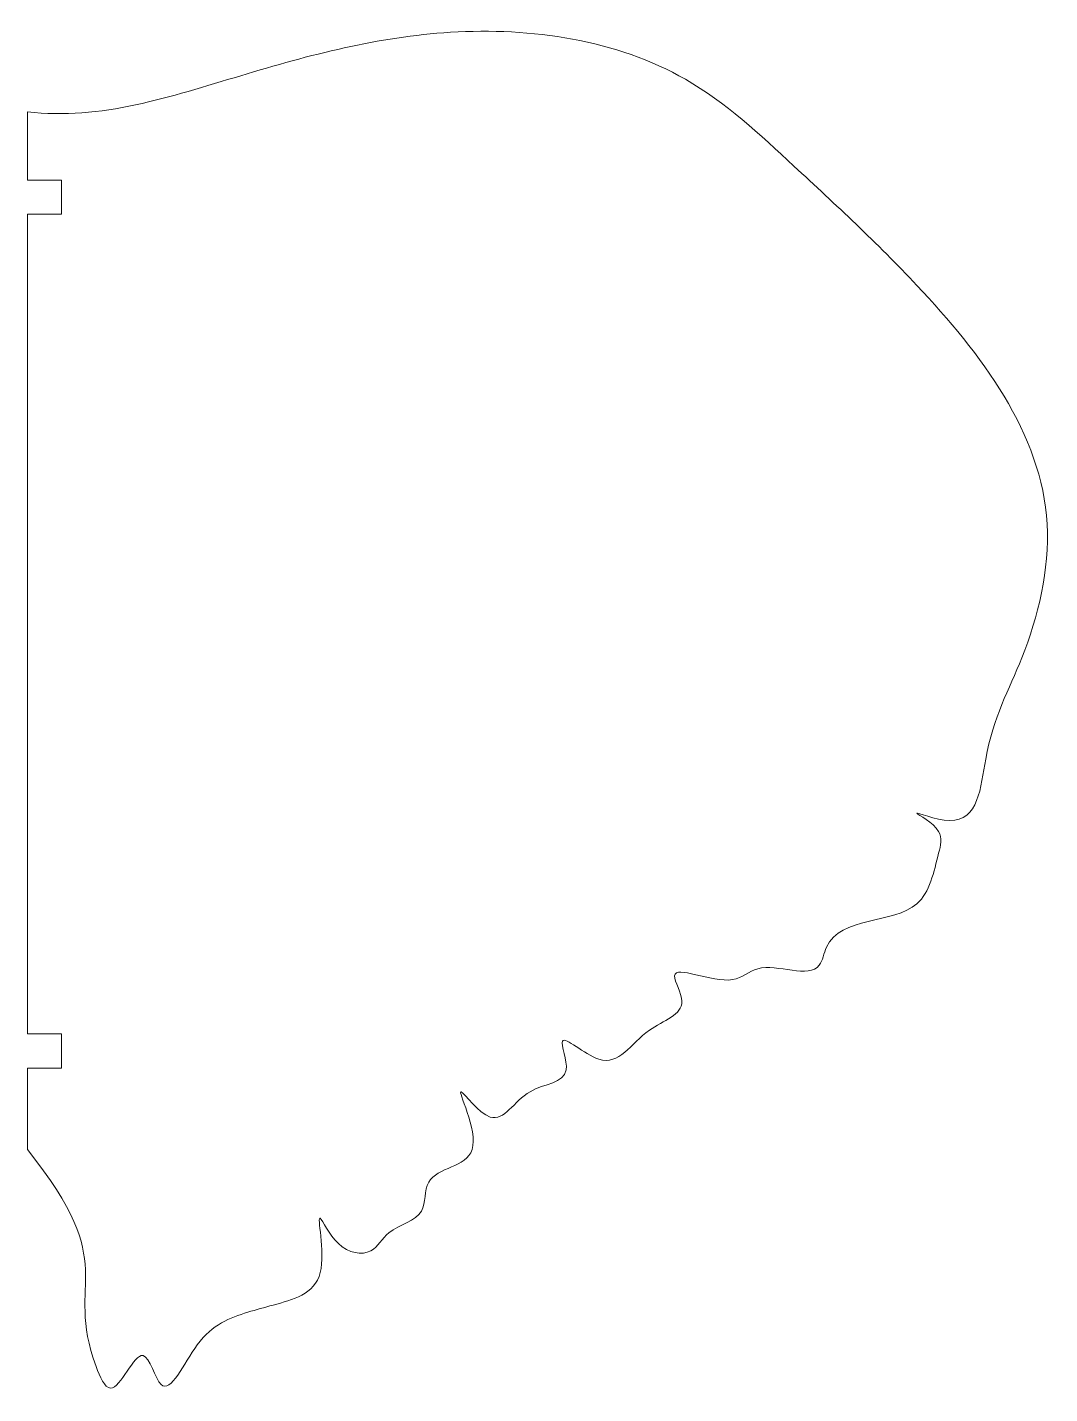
# Model space of a CAD drawing. Header units: inches. Extents: x 7.77 to 11.51, y 10.28 to 15.28.
import ezdxf

# ---------------------------------------------------------------- set-up
doc = ezdxf.new("R2010")
doc.units = ezdxf.units.IN
doc.header["$MEASUREMENT"] = 0

msp = doc.modelspace()

# ---------------------------------------------------------------- linework, layer by layer
at = {"color": 7, "linetype": 'Continuous', "lineweight": 15}
for p, q in [((7.773, 14.9737), (7.773, 14.7237)), ((7.773, 14.7237), (7.898, 14.7237)), ((7.898, 14.7237), (7.898, 14.5987)), ((7.773, 14.5987), (7.898, 14.5987)), ((7.773, 14.5987), (7.773, 11.5987)), ((7.773, 11.5987), (7.898, 11.5987)), ((7.898, 11.5987), (7.898, 11.4737)), ((7.773, 11.4737), (7.898, 11.4737)), ((7.773, 11.4737), (7.773, 11.1753))]:
    msp.add_line(p, q, dxfattribs=at)
msp.add_open_spline([(7.773, 11.1753), (8.123, 10.7362), (7.8803, 10.7061), (8.088, 10.229), (8.1973, 10.5225), (8.2688, 10.2113), (8.3965, 10.5168), (8.5399, 10.5688), (8.7068, 10.6164), (8.9004, 10.6623), (8.8116, 11.0112), (8.9022, 10.8059), (9.035, 10.7784), (9.0957, 10.8973), (9.2401, 10.9185), (9.2136, 11.1111), (9.4967, 11.1087), (9.2918, 11.4937), (9.4897, 11.2175), (9.5851, 11.419), (9.7868, 11.4163), (9.6901, 11.6398), (9.9128, 11.4253), (10.0094, 11.6238), (10.2113, 11.6783), (10.0831, 11.8847), (10.3401, 11.7516), (10.4674, 11.8832), (10.6693, 11.7795), (10.711, 12.0363), (11.0497, 11.9825), (11.0958, 12.2198), (11.1329, 12.3499), (10.964, 12.4365), (11.2524, 12.3172), (11.2706, 12.6926), (11.4382, 12.9846), (11.5995, 13.6494), (11.1198, 14.2755), (10.6104, 14.7449), (10.1099, 15.2121), (9.3387, 15.3231), (8.5498, 15.1142), (8.0421, 14.9421), (7.773, 14.9737)], degree=3, knots=[0, 0, 0, 0, 0.07218, 0.080439, 0.095017, 0.105822, 0.122848, 0.14191, 0.150248, 0.168358, 0.185537, 0.19539, 0.205949, 0.214048, 0.226437, 0.235881, 0.253061, 0.271706, 0.283881, 0.298814, 0.312171, 0.321405, 0.33421, 0.352678, 0.366469, 0.374808, 0.393169, 0.401891, 0.421395, 0.427563, 0.459324, 0.476769, 0.483641, 0.492587, 0.503146, 0.525735, 0.559788, 0.602917, 0.689023, 0.74329, 0.787292, 0.863213, 0.931049, 1, 1, 1, 1], dxfattribs=at)

doc.saveas('drawing.dxf')
